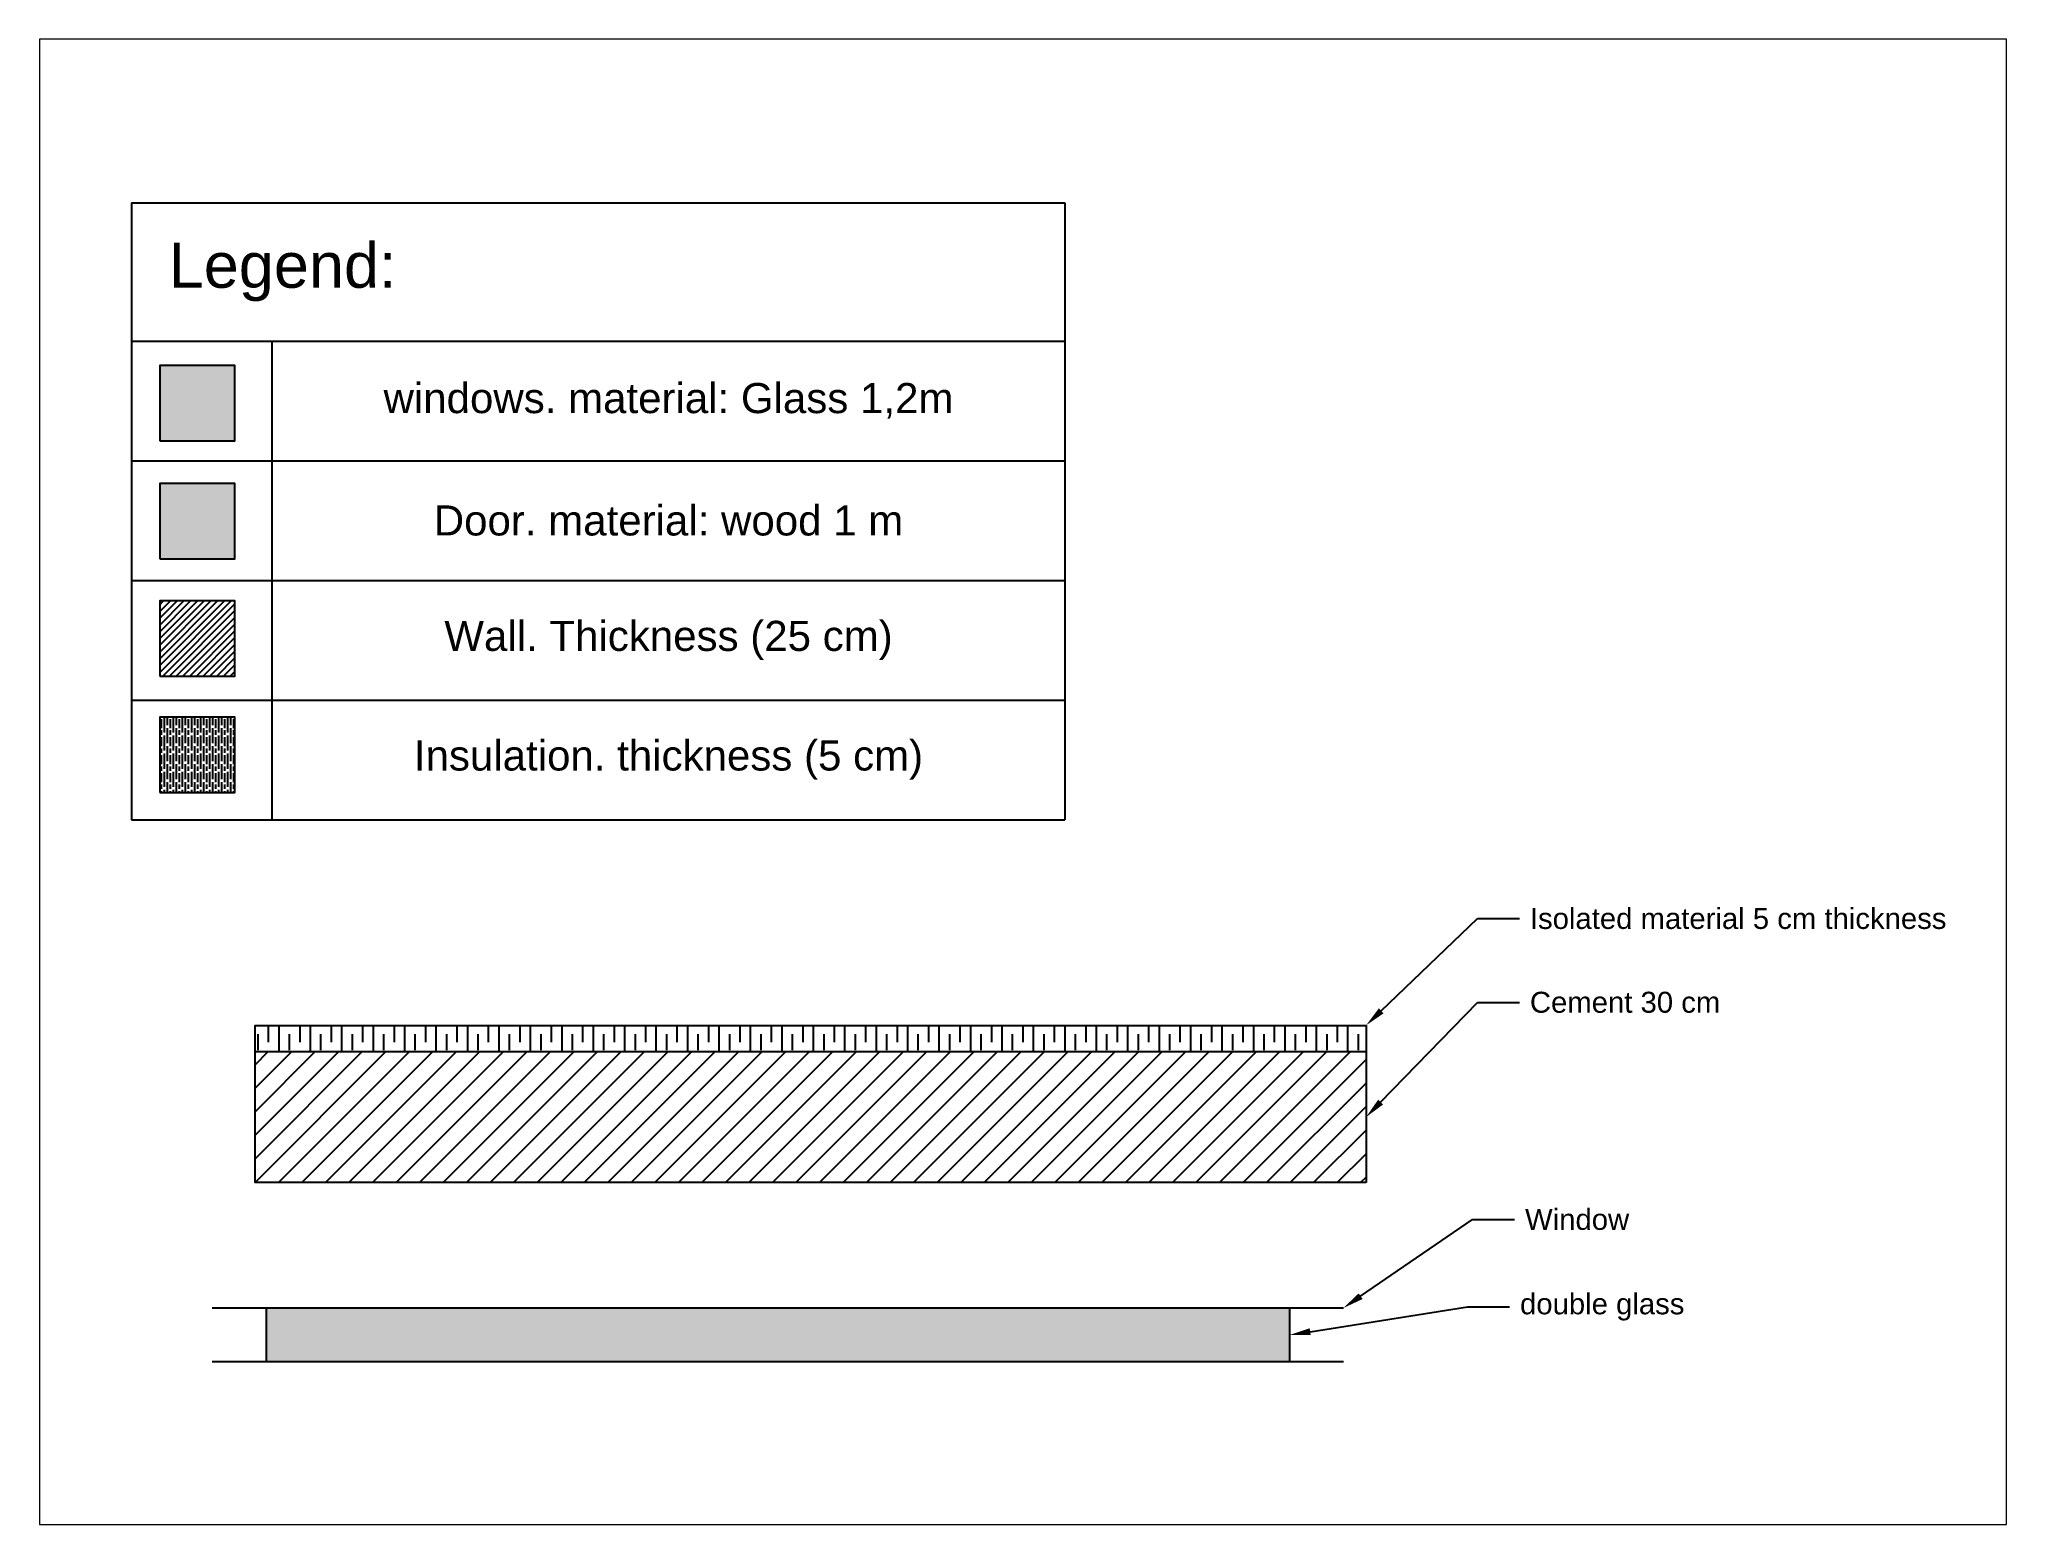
# Paper-space layout 'Layout2' of a CAD drawing. Header units: millimetres. Extents: x 0 to 257, y 0 to 194.
# The model-space entities are those that its viewports show. They can reach past a viewport. Long polylines and large blocks are cut down to what shows.
import ezdxf
from ezdxf import colors
from ezdxf.entities.mleader import LeaderData, LeaderLine
from ezdxf.math import Vec2, Vec3

# ---------------------------------------------------------------- set-up
doc = ezdxf.new("R2010")
doc.units = ezdxf.units.MM
doc.layers.add('Windows', color=4, linetype='Continuous')
doc.styles.get("Standard").update_dxf_attribs({"font": 'arial.ttf'})

# ---------------------------------------------------------------- blocks, each defined once
blk = doc.blocks.new('*T55')
at = {"color": 0, "linetype": 'ByBlock', "lineweight": -2, "transparency": 16777216}
for p, q in [((0, 0), (502.8, 0)), ((0, 0), (0, -332.3)), ((502.8, 0), (502.8, -332.3)), ((0, -74.4), (502.8, -74.4)), ((75.7, -74.4), (75.7, -332.3)), ((0, -138.9), (502.8, -138.9)), ((0, -203.3), (502.8, -203.3)), ((0, -267.8), (502.8, -267.8)), ((0, -332.3), (502.8, -332.3))]:
    blk.add_line(p, q, dxfattribs=at)
at = {"color": 0, "transparency": 16777216}
for s, insert, char_height, width, attachment_point in [('  Legend:', (1.2, -37.2), 24.31, 500.401, 4), ('windows. material: Glass 1,2m', (289.3, -106.6), 16.208, 424.713, 5), ('Door. material: wood 1 m', (289.3, -171.1), 16.208, 424.713, 5), ('Wall. Thickness (25 cm)', (289.3, -235.6), 16.208, 424.713, 5), ('Insulation. thickness (5 cm)', (289.3, -300), 16.208, 424.713, 5)]:
    blk.add_mtext(s, dxfattribs=dict(at, insert=insert, char_height=char_height, width=width, attachment_point=attachment_point))
blk = doc.blocks.new('*U5')
at = {"color": 0}
for p, q in [((0, 0), (2100, 0)), ((100, 0), (100, -100)), ((2000, 0), (2000, -100)), ((0, -100), (2100, -100))]:
    blk.add_line(p, q, dxfattribs=at)

msp = doc.modelspace()

# ---------------------------------------------------------------- hatches: boundary and pattern name
at = {"transparency": 33554687}
for points in [[(2624.097, 873.178), (2664.616, 873.178), (2664.616, 913.698), (2624.097, 913.698)], [(3232.664, 377.157), (3232.664, 406.17), (2681.423, 406.17), (2681.423, 377.157)]]:
    msp.add_hatch(color=4, dxfattribs=at).paths.add_polyline_path(points)
at = {"true_color": 0x6a3715, "transparency": 33554687}
msp.add_hatch(color=36, dxfattribs=at).paths.add_polyline_path([(2664.616, 850.232), (2624.097, 850.232), (2624.097, 809.712), (2664.616, 809.712)])
at = {"transparency": 33554687}
h = msp.add_hatch(dxfattribs=at)
h.set_pattern_fill('ANSI31', color=256, scale=0.810382, style=0)
h.set_pattern_definition([(45, (-1844.981, -1013.364), (-1.8193587, 1.8193587), [])])
h.paths.add_polyline_path([(2664.616, 786.975), (2624.097, 786.975), (2624.097, 746.456), (2664.616, 746.456)])
at = {"true_color": 0xf1eb1f, "transparency": 33554687}
h = msp.add_hatch(dxfattribs=at)
h.set_pattern_fill('GOST_WOOD', color=2, scale=0.810382, style=0)
h.set_pattern_definition([(90, (-1844.981, -1020.5685), (4.86229, -3e-16), [8.1038165, -1.620763]), (90, (-1843.36, -1022.189), (4.86229, -3e-16), [4.86229, -1.2155725, 2.431145, -1.2155725]), (90, (-1841.7394, -1024.6204), (4.86229, -3e-16), [8.1038165, -1.620763])])
h.paths.add_polyline_path([(2664.616, 683.838), (2664.616, 724.357), (2624.097, 724.357), (2624.097, 683.838)])
h = msp.add_hatch(dxfattribs=at)
h.set_pattern_fill('GOST_WOOD', color=2, scale=2.822626, style=0)
h.set_pattern_definition([(90, (-8065.847, -2789.83), (16.935755, -1e-15), [28.22626, -5.64525]), (90, (-8060.202, -2795.476), (16.935755, -1e-15), [16.935755, -4.233939, 8.467877, -4.233939]), (90, (-8054.556, -2803.943), (16.935755, -1e-15), [28.22626, -5.64525])])
h.paths.add_polyline_path([(3273.909, 558.394), (2675.472, 558.394), (2675.472, 544.281), (3273.909, 544.281)])
at = {"transparency": 33554687}
h = msp.add_hatch(dxfattribs=at)
h.set_pattern_fill('ANSI31', color=256, scale=2.822626, style=0)
h.set_pattern_definition([(45, (-8065.847, -2789.83), (-6.3369756, 6.3369756), [])])
h.paths.add_polyline_path([(3273.909, 473.715), (3273.909, 544.281), (2675.472, 544.281), (2675.472, 473.715)])

# ---------------------------------------------------------------- linework, layer by layer
at = {"color": 0}
for points in [[(2624.097, 873.178), (2664.616, 873.178), (2664.616, 913.698), (2624.097, 913.698)], [(2624.097, 809.712), (2664.616, 809.712), (2664.616, 850.232), (2624.097, 850.232)], [(2624.097, 746.456), (2664.616, 746.456), (2664.616, 786.975), (2624.097, 786.975)], [(2624.097, 683.838), (2664.616, 683.838), (2664.616, 724.357), (2624.097, 724.357)]]:
    msp.add_lwpolyline(points, close=True, dxfattribs=at)
for points in [[(2675.472, 544.281), (2675.472, 558.394), (3273.909, 558.394), (3273.909, 544.281)], [(3273.909, 473.715), (2675.472, 473.715), (2675.472, 544.281), (3273.909, 544.281), (3273.909, 473.715)]]:
    msp.add_lwpolyline(points, dxfattribs=at)

# ---------------------------------------------------------------- block references
msp.add_blockref('*T55', (2608.861, 1001.312))
at = {"layer": 'Windows', "xscale": -0.2901266237316804, "yscale": 0.2901266237316804, "zscale": 0.2901266237316804}
msp.add_blockref('*U5', (3261.676, 406.17), dxfattribs=at)

# ---------------------------------------------------------------- leaders
at = {"color": 0}
ml = msp.add_multileader_mtext('Standard', dxfattribs=at)
ml.set_content('Isolated material 5 cm thickness')
ml.set_leader_properties()
ml.build(insert=Vec2(0, 0))
ml.multileader.update_dxf_attribs({"arrow_head_size": 11.291})
ctx = ml.context
ctx.base_point, ctx.char_height, ctx.arrow_head_size, ctx.landing_gap_size, ctx.plane_origin = Vec3(3356.518, 615.875), 11.2905, 11.291, 5.645, Vec3(3273.909, 558.394)
notes = []
notes.append((ctx, [(0, (1, 1, 0), (3333.937, 615.875), (1, 0), 22.581, [(0, [(3273.909, 558.394)], 0, [])])]))
ctx.mtext.insert, ctx.mtext.flow_direction = Vec3(3362.164, 621.616), 5
ml = msp.add_multileader_mtext('Standard', dxfattribs=at)
ml.set_content('Cement 30 cm')
ml.set_leader_properties()
ml.build(insert=Vec2(0, 0))
ml.multileader.update_dxf_attribs({"arrow_head_size": 11.291})
ctx = ml.context
ctx.base_point, ctx.char_height, ctx.arrow_head_size, ctx.landing_gap_size, ctx.plane_origin = Vec3(3356.518, 570.744), 11.2905, 11.291, 5.645, Vec3(3273.909, 508.998)
notes.append((ctx, [(0, (1, 1, 0), (3333.937, 570.744), (1, 0), 22.581, [(0, [(3273.909, 508.998)], 0, [])])]))
ctx.mtext.insert, ctx.mtext.flow_direction = Vec3(3362.164, 576.489), 5
ml = msp.add_multileader_mtext('Standard', dxfattribs=at)
ml.set_content('Window ')
ml.set_leader_properties()
ml.build(insert=Vec2(0, 0))
ml.multileader.update_dxf_attribs({"arrow_head_size": 11.291})
ctx = ml.context
ctx.base_point, ctx.char_height, ctx.arrow_head_size, ctx.landing_gap_size, ctx.plane_origin = Vec3(3353.92, 453.81), 11.2905, 11.291, 5.645, Vec3(3261.676, 406.17)
notes.append((ctx, [(0, (1, 1, 0), (3331.339, 453.81), (1, 0), 22.581, [(0, [(3261.676, 406.17)], 0, [])])]))
ctx.mtext.insert, ctx.mtext.flow_direction = Vec3(3359.565, 459.548), 5
ml = msp.add_multileader_mtext('Standard', dxfattribs=at)
ml.set_content('double glass')
ml.set_leader_properties()
ml.build(insert=Vec2(0, 0))
ml.multileader.update_dxf_attribs({"arrow_head_size": 11.291})
ctx = ml.context
ctx.base_point, ctx.char_height, ctx.arrow_head_size, ctx.landing_gap_size, ctx.plane_origin = Vec3(3351.211, 406.774), 11.2905, 11.291, 5.645, Vec3(3232.664, 392.532)
notes.append((ctx, [(0, (1, 1, 0), (3328.63, 406.774), (1, 0), 22.581, [(0, [(3232.664, 391.664)], 0, [])])]))
ctx.mtext.insert, ctx.mtext.flow_direction = Vec3(3356.856, 414.078), 5
for ctx, leaders in notes:
    for number, flags, end, landing, length, lines in leaders:
        leader = LeaderData()
        leader.index, (leader.has_last_leader_line, leader.has_dogleg_vector, leader.attachment_direction) = number, flags
        leader.last_leader_point, leader.dogleg_vector, leader.dogleg_length = Vec3(end), Vec3(landing), length
        for number, points, colour, breaks in lines:
            line = LeaderLine()
            line.index, line.vertices, line.color, line.breaks = number, Vec3.list(points), colors.encode_raw_color(colour), breaks
            leader.lines.append(line)
        ctx.leaders.append(leader)

psp = doc.layouts.new('Layout2')

# ---------------------------------------------------------------- viewports
at = {"layer": '0', "color": 0}
psp.add_viewport(center=(128.5, 96.89), size=(257.47, 194.3402), view_center_point=(3089.119, 689.476), view_height=799.8992, dxfattribs=at)

doc.saveas('drawing.dxf')
